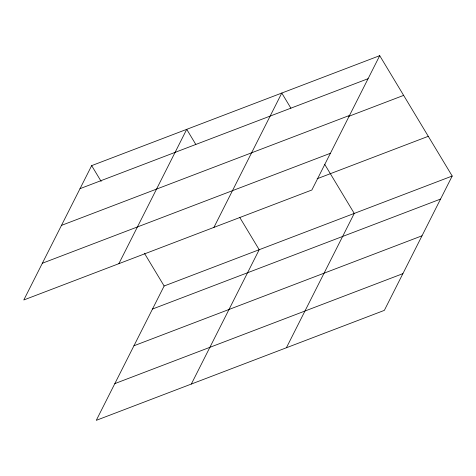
<?xml version="1.0" encoding="UTF-8"?>
<svg xmlns="http://www.w3.org/2000/svg" width="476" height="476" viewBox="0 0 476 476"><rect width="100%" height="100%" fill="white"/><g stroke="black" fill="none" stroke-linecap="round" stroke-linejoin="round"><path stroke-width="0.71" d="M379.723 55.662L91.66 165.63L23.8 299.969L311.863 190.001L379.723 55.662L452.2 176.031L384.34 310.37L96.277 420.338L164.137 285.999L452.2 176.031M118.863 263.68L186.723 129.341L195.832 144.472M213.92 227.391L281.78 93.052L290.895 108.183M191.334 384.049L259.194 249.71L239.833 217.556M286.397 347.76L354.257 213.421L324.656 164.256M80.022 188.663L368.091 78.695M61.469 225.392L349.533 115.424M348.765 116.334L403.642 95.384M42.352 263.24L330.421 153.272M317.159 178.732L428.281 136.309M152.499 309.037L440.562 199.069M133.946 345.766L422.01 235.798M114.829 383.608L402.892 273.64M91.66 165.63L101.15 181.392M144.395 253.214L164.137 285.999"/></g></svg>
